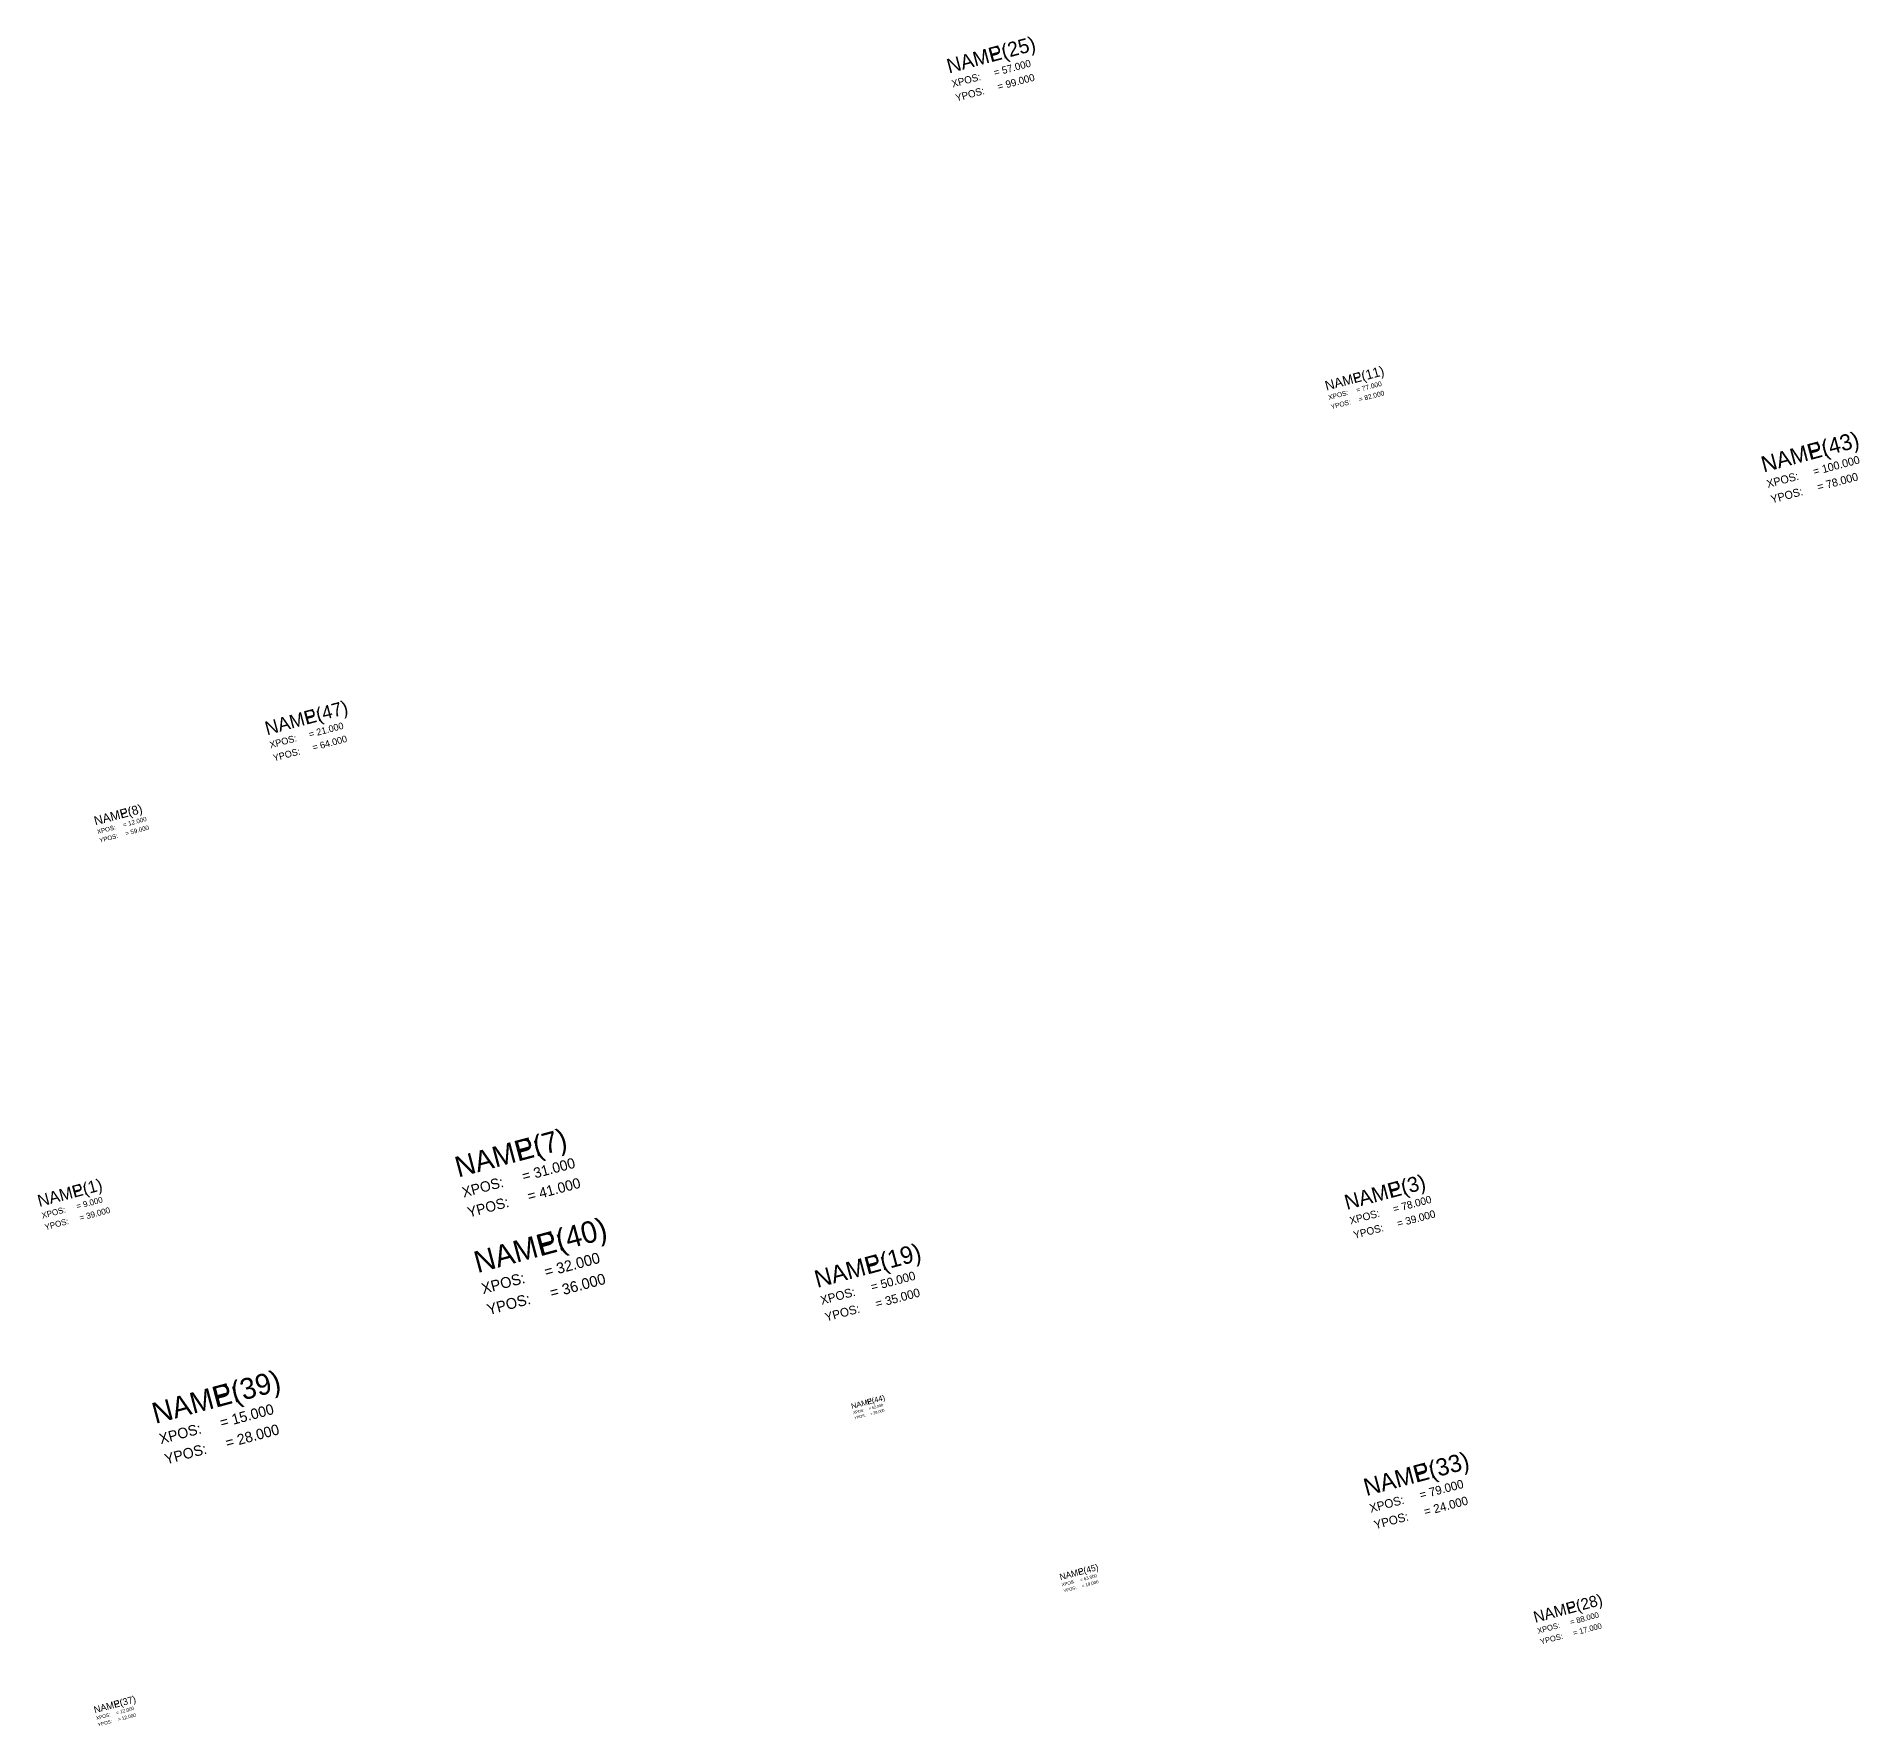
# Model space of a CAD drawing. Header units: metres. Extents: x -96 to 105, y -96 to 100.
# Drawn here: x 9 to 105.3, y 10.9 to 100.2 of the extents above; entities that cross this region are included whole.
import ezdxf

# ---------------------------------------------------------------- set-up
doc = ezdxf.new("R2010")
doc.units = ezdxf.units.M

# ---------------------------------------------------------------- blocks, each defined once
blk = doc.blocks.new('FLAG')
at = {"color": 3}
blk.add_text('NAME:', height=0.5, dxfattribs=at).set_placement((0, -0.5))
at = {"color": 4}
for s, p in [('XPOS:', (0, -1)), ('YPOS:', (0, -1.5))]:
    blk.add_text(s, height=0.25, dxfattribs=at).set_placement(p)
at = {"color": 3}
blk.add_attdef('NAME', (1.5, -0.5), '', height=0.5, dxfattribs=at)
at = {"color": 4}
for tag, p in [('XPOS', (1.5, -1)), ('YPOS', (1.5, -1.5))]:
    blk.add_attdef(tag, p, '', height=0.25, dxfattribs=at)

msp = doc.modelspace()

# ---------------------------------------------------------------- block references
at = {"rotation": 15}
for p, xscale, yscale, zscale, values in [((57, 99), 1.5326018871544445, 1.5326018871544445, 1.5326018871544445, {'NAME': 'P(25)', 'XPOS': '= 57.000', 'YPOS': '= 99.000'}), ((77, 82), 1.0201453941659717, 1.0201453941659717, 1.0201453941659717, {'NAME': 'P(11)', 'XPOS': '= 77.000', 'YPOS': '= 82.000'}), ((100, 78), 1.6899747483230607, 1.6899747483230607, 1.6899747483230607, {'NAME': 'P(43)', 'XPOS': '= 100.000', 'YPOS': '= 78.000'}), ((21, 64), 1.432214363100798, 1.432214363100798, 1.432214363100798, {'NAME': 'P(47)', 'XPOS': '= 21.000', 'YPOS': '= 64.000'}), ((12, 59), 0.944718783958691, 0.944718783958691, 0.944718783958691, {'NAME': 'P(8)', 'XPOS': '= 12.000', 'YPOS': '= 59.000'}), ((31, 41), 2.1871267289320246, 2.1871267289320246, 2.1871267289320246, {'NAME': 'P(7)', 'XPOS': '= 31.000', 'YPOS': '= 41.000'}), ((9, 39), 1.266413636075476, 1.266413636075476, 1.266413636075476, {'NAME': 'P(1)', 'XPOS': '= 9.000', 'YPOS': '= 39.000'}), ((78, 39), 1.5854198422100212, 1.5854198422100212, 1.5854198422100212, {'NAME': 'P(3)', 'XPOS': '= 78.000', 'YPOS': '= 39.000'}), ((32, 36), 2.2925394003249338, 2.2925394003249338, 2.2925394003249338, {'NAME': 'P(40)', 'XPOS': '= 32.000', 'YPOS': '= 36.000'}), ((50, 35), 1.839228204078159, 1.839228204078159, 1.839228204078159, {'NAME': 'P(19)', 'XPOS': '= 50.000', 'YPOS': '= 35.000'}), ((15, 28), 2.2170225253969162, 2.2170225253969162, 2.2170225253969162, {'NAME': 'P(39)', 'XPOS': '= 15.000', 'YPOS': '= 28.000'}), ((52, 28), 0.5738965568889154, 0.5738965568889154, 0.5738965568889154, {'NAME': 'P(44)', 'XPOS': '= 52.000', 'YPOS': '= 28.000'}), ((79, 24), 1.8203864210557508, 1.8203864210557508, 1.8203864210557508, {'NAME': 'P(33)', 'XPOS': '= 79.000', 'YPOS': '= 24.000'}), ((63, 19), 0.6713486519393377, 0.6713486519393377, 0.6713486519393377, {'NAME': 'P(45)', 'XPOS': '= 63.000', 'YPOS': '= 19.000'}), ((88, 17), 1.191580648393238, 1.191580648393238, 1.191580648393238, {'NAME': 'P(28)', 'XPOS': '= 88.000', 'YPOS': '= 17.000'}), ((12, 12), 0.725462619860826, 0.725462619860826, 0.725462619860826, {'NAME': 'P(37)', 'XPOS': '= 12.000', 'YPOS': '= 12.000'})]:
    msp.add_blockref('FLAG', p, dxfattribs=dict(at, xscale=xscale, yscale=yscale, zscale=zscale)).add_auto_attribs(values)

doc.saveas('drawing.dxf')
